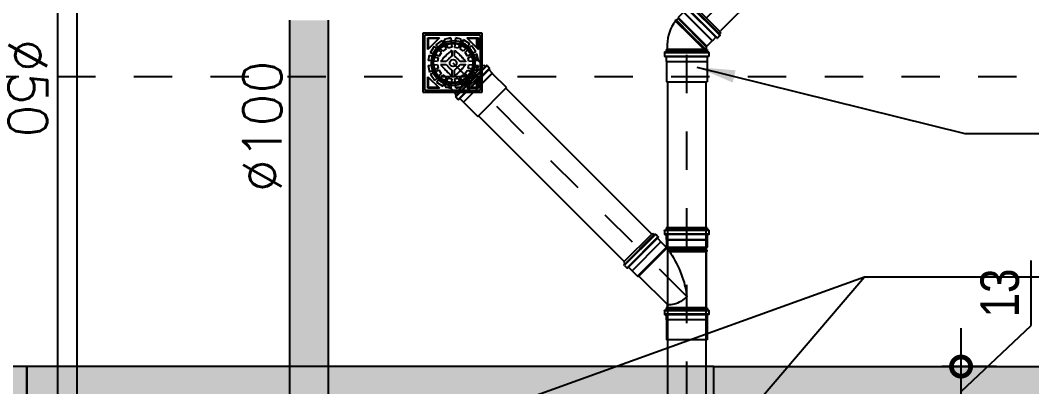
# Model space of a CAD drawing. Header units: metres. Extents: x -23 to 570, y -25 to 184.
# Drawn here: x 95.383 to 98.018, y 2.397 to 3.353 of the extents above; entities that cross this region are included whole.
import ezdxf

# ---------------------------------------------------------------- set-up
doc = ezdxf.new("R2010")
doc.units = ezdxf.units.M
doc.header["$LTSCALE"] = 0.1
for name, pattern in [('DUPLEX SUPERIOR$0$11-DUO-ATC TORRE A$0$DASHDOT', [1, 0.5, -0.25, 0, -0.25]), ('DUPLEX SUPERIOR$0$DASHEDX2', [1.5, 1, -0.5]), ('DUPLEX SUPERIOR$0$ESTILO_TQS_0004', [1.12, 0.5, -0.2, 0.01, -0.2, 0.01, -0.2])]:
    doc.linetypes.add(name, pattern=pattern)
for name, color, linetype in [('ARQ-DIM', 2, 'Continuous'), ('DUPLEX SUPERIOR$0$1', 232, 'DUPLEX SUPERIOR$0$DASHEDX2'), ('DUPLEX SUPERIOR$0$11-DUO-ATC TORRE A$0$10_GGP274BSSAAPTELHT2$0$GG-SA0001', 1, 'Continuous'), ('DUPLEX SUPERIOR$0$11-DUO-ATC TORRE A$0$GG-EX0210', 10, 'DUPLEX SUPERIOR$0$11-DUO-ATC TORRE A$0$DASHDOT'), ('DUPLEX SUPERIOR$0$11-DUO-ATC TORRE A$0$GG-SA0002', 2, 'Continuous'), ('DUPLEX SUPERIOR$0$11-DUO-ATC TORRE A$0$GG-SA0T02', 2, 'Continuous'), ('DUPLEX SUPERIOR$0$11-DUO-ATC TORRE A$0$GG-SAH253', 253, 'Continuous'), ('DUPLEX SUPERIOR$0$205', 7, 'DUPLEX SUPERIOR$0$ESTILO_TQS_0004'), ('DUPLEX SUPERIOR$0$3', 2, 'Continuous'), ('DUPLEX SUPERIOR$0$4', 2, 'Continuous'), ('DUPLEX SUPERIOR$0$5', 232, 'Continuous'), ('DUPLEX SUPERIOR$0$ARQ-MOB', 7, 'Continuous')]:
    doc.layers.add(name, color=color, linetype=linetype)
doc.styles.add('Adesa', font='ARIALN.TTF')
doc.styles.add('DUPLEX SUPERIOR$0$11-DUO-ATC TORRE A$0$09_GGP274BSSAAPTELHT1$0$GG-STYLE', font='romans.shx')
doc.styles.add('DUPLEX SUPERIOR$0$11-DUO-ATC TORRE A$0$10_GGP274BSSAAPTELHT2$0$gg-style-romans', font='romans.shx')
doc.dimstyles.new('ADESA 1-0050', dxfattribs={"dimtxt": 0.1, "dimasz": 0.1, "dimexe": 0.05, "dimexo": 0.05, "dimgap": 0.03, "dimtad": 1, "dimdec": 1, "dimlfac": 100, "dimzin": 12, "dimtxsty": 'Adesa', "dimblk": 'DOTSMALL', "dimcen": 1, "dimdle": 0.05, "dimclrd": 1, "dimclre": 1, "dimclrt": 256, "dimazin": 3, "dimtm": 1e-09, "dimtfac": 1, "dimtdec": 1, "dimtmove": 1, "dimatfit": 0, "dimldrblk": 'DOTSMALL', "dimfxl": 0.8, "dimtvp": 2, "dimtolj": 1, "dimtzin": 0, "dimarcsym": 0})
doc.dimstyles.new('DUPLEX SUPERIOR$0$11-DUO-ATC TORRE A$0$10_GGP274BSSAAPTELHT2$0$gg-dim-50', dxfattribs={"dimtxt": 0.1, "dimasz": 0.1, "dimexe": 0.1, "dimexo": 0.02, "dimgap": 0.02, "dimtad": 1, "dimdec": 0, "dimlfac": 100, "dimzin": 0, "dimdsep": 46, "dimtxsty": 'DUPLEX SUPERIOR$0$11-DUO-ATC TORRE A$0$10_GGP274BSSAAPTELHT2$0$gg-style-romans', "dimblk": 'DUPLEX SUPERIOR$0$11-DUO-ATC TORRE A$0$_Oblique', "dimcen": 0.02, "dimdle": 0.1, "dimclrd": 1, "dimclre": 1, "dimclrt": 1, "dimadec": 0, "dimazin": 0, "dimtfac": 1, "dimtdec": 0, "dimtofl": 0, "dimtmove": 0, "dimatfit": 3, "dimfxl": 1, "dimtolj": 1, "dimtzin": 0, "dimarcsym": 0})

# ---------------------------------------------------------------- blocks, each defined once
blk = doc.blocks.new('DUPLEX SUPERIOR$0$MOB_Jacuzzi-SPA J180 Quality')
h = blk.add_hatch()
h.set_pattern_fill('DOTS', color=251, scale=30, style=0)
h.set_pattern_definition([(4e-14, (-2e-12, 0), (0.9375, 1.875), [0, -1.875])])
h.paths.add_polyline_path([(333.01, -53.49), (278.51, -53.49), (278.51, -107.99, 0.414214)])
h.paths.add_polyline_path([(278.51, -53.49), (242.69, -53.49, -0.018763), (241.84, -80.26, 0.306451), (254.78, -102.55, 0.113107), (278.51, -107.99)])
h.paths.add_polyline_path([(333.01, -53.49, 0.414214), (278.51, 1.01), (278.51, -53.49)])
h.paths.add_polyline_path([(278.51, 1.01, 0.153802), (247.27, -8.83, 0.542604), (247.49, -15.54, -0.759815), (244.51, -26.28), (244.19, -26.28, 0.435355), (241.7, -28.96, -0.017198), (242.69, -53.49), (278.51, -53.49)])
h.paths.add_polyline_path([(766.01, -48.3), (1414.82, -48.3), (1414.82, 326.7), (766.01, 326.7)], flags=9)
blk = doc.blocks.new('DUPLEX SUPERIOR$0$layout dup sup tipo 2')
at = {"layer": 'DUPLEX SUPERIOR$0$ARQ-MOB', "color": 251, "xscale": -0.01, "yscale": 0.01, "zscale": 0.01}
blk.add_blockref('DUPLEX SUPERIOR$0$MOB_Jacuzzi-SPA J180 Quality', (-13.6624, -4.7265), dxfattribs=at)
blk = doc.blocks.new('DUPLEX SUPERIOR$0$EST-LO-012-BAR-R00')
at = {"layer": 'DUPLEX SUPERIOR$0$3'}
h = blk.add_hatch(color=8, dxfattribs=at)
h.dxf.hatch_style = 1
h.paths.add_polyline_path([(12.990166, -733.007865), (-0.004452, -733.007865), (-0.004452, -859.007865), (12.990166, -859.007865)], flags=16)
h.paths.add_polyline_path([(12.990166, -474.009684), (-0.004452, -474.009684), (-0.004452, -600.009684), (12.990166, -600.009684)], flags=16)
h.paths.add_polyline_path([(12.990166, -41.006716), (0, -41.006716), (0, -167.006716), (12.990166, -167.006716)], flags=16)
h.paths.add_polyline_path([(-77.500305, 296.001179), (-239.500305, 296.001179), (-239.500305, 282.997389), (-77.500305, 282.997389)], flags=16)
h.paths.add_polyline_path([(1027.995156, -74.001904), (1014.985014, -74.001904), (1014.985014, -183.00198), (1012.995156, -183.00198), (1012.995156, -196.001904), (1027.995156, -196.001904)], flags=17)
h.paths.add_polyline_path([(-1534.999687, -396.002061), (-1547.999687, -396.002061), (-1547.999687, -566.99002), (-1534.999687, -566.99002), (-1534.999687, -458.002855), (-1532.999904, -458.002855), (-1532.999904, -445.003037), (-1534.999687, -445.003037)], flags=17)
h.paths.add_polyline_path([(-1547.999687, -245.000884), (-1547.999687, -74.000884), (-1534.999687, -74.000884), (-1534.999687, -183.000531), (-1532.999687, -183.000531), (-1532.999687, -196.000349), (-1534.999687, -196.000349), (-1534.999687, -245.000884)])
h.paths.add_polyline_path([(1027.995404, -566.99002), (1014.995404, -566.99002), (1014.995404, -458.001482), (1012.995404, -458.001482), (1012.995404, -444.99002), (1027.995404, -444.99002)])
h.paths.add_polyline_path([(-251.979379, -937.001358), (-251.979379, -924.001358), (-232.004486, -924.000659), (-232.004486, -855.000659), (-213.004486, -855.000659), (-213.004486, -924.000659), (-0.004452, -924.001358), (-0.004452, -415.003177), (-213.011238, -415.003177), (-213.011238, -482.000175), (-232.011238, -482.000175), (-232.011238, -396.003177), (280.995777, -396.003177), (280.995777, -409.003386), (12.995548, -409.003386), (12.995548, -937.001358)])
h.paths.add_polyline_path([(-517.003335, -245.000006), (-517.003335, 296.001179), (12.994618, 296.001179), (12.994618, -232.000209), (280.995777, -232.000209), (280.995777, -245), (0, -245), (0, 0), (-249.000312, 0), (-249.000312, 12.998784), (-0.000305, 12.998784), (-0.000305, 282.997389), (-504.003335, 282.997389), (-504.003335, -245.000006)])
h.paths.add_polyline_path([(-801.000061, -408.999165), (-520.003335, -408.999165), (-520.003335, -395.999165), (-801.000061, -395.999165)], flags=17)
h.paths.add_polyline_path([(719.496112, -409.003033), (719.496112, -396.003386), (459.996043, -396.003386), (459.996043, -541.004109), (472.996043, -541.004109), (472.996043, -409.003033)], flags=17)
h.paths.add_polyline_path([(719.496112, -232.000353), (472.996043, -232.000353), (472.996043, -99.999277), (459.996043, -99.999277), (459.996043, -245), (719.496112, -245)], flags=17)
h.paths.add_polyline_path([(-993.00031, -541.004109), (-980.00031, -541.004109), (-980.00031, -396.003386), (-1239.500379, -396.003386), (-1239.500379, -409.003386), (-993.00031, -409.003386)], flags=17)
h.paths.add_polyline_path([(-993.00031, -99.999277), (-993.00031, -232), (-1239.500379, -232), (-1239.500379, -245), (-980.00031, -245), (-980.00031, -99.999277)], flags=17)
h.paths.add_polyline_path([(-801.000061, -245), (-520.003335, -245), (-520.003335, -232), (-801.000061, -232)], flags=17)
h.paths.add_polyline_path([(-517.003335, -937.002217), (-352.982201, -937.002217), (-352.982201, -924.002217), (-504.003335, -924.002217), (-504.003335, -395.999165), (-517.003335, -395.999165)])
h.paths.add_polyline_path([(574.479516, -14.002855), (593.479516, -14.002855), (593.479516, 35.997145), (574.479516, 35.997145)])
h.paths.add_polyline_path([(574.479516, -677.000531), (593.479516, -677.000531), (593.479516, -627.000531), (574.479516, -627.000531)])
h.paths.add_polyline_path([(-1113.500883, -677.000531), (-1094.500883, -677.000531), (-1094.500883, -627.000531), (-1113.500883, -627.000531)])
h.paths.add_polyline_path([(-1113.500883, -14.002855), (-1094.500883, -14.002855), (-1094.500883, 35.997145), (-1113.500883, 35.997145)])
h.paths.add_polyline_path([(265.995777, -677.000531), (284.995777, -677.000531), (284.995777, -627.000531), (265.995777, -627.000531)])
h.paths.add_polyline_path([(265.995777, -14.002855), (284.995777, -14.002855), (284.995777, 35.997145), (265.995777, 35.997145)])
h.paths.add_polyline_path([(-805.000061, -677.000531), (-786.000061, -677.000531), (-786.000061, -627.000531), (-805.000061, -627.000531)])
h.paths.add_polyline_path([(-805.000061, -14.002855), (-786.000061, -14.002855), (-786.000061, 35.997145), (-805.000061, 35.997145)])
edge = h.paths.add_edge_path()
edge.add_line((-1547.999687, -566.99002), (-1547.999687, -396.002061))
edge.add_line((-1547.999687, -396.002061), (-1534.999687, -396.002061))
edge.add_line((-1534.999687, -396.002061), (-1534.999687, -445.003037))
edge.add_line((-1534.999687, -445.003037), (-1532.999904, -445.003037))
edge.add_line((-1532.999904, -445.003037), (-1532.999904, -458.002855))
edge.add_line((-1532.999904, -458.002855), (-1534.999687, -458.002855))
edge.add_line((-1534.999687, -458.002855), (-1534.999687, -566.99002))
edge.add_line((-1534.999687, -566.99002), (-1547.999904, -566.99002))
edge.add_line((1027.989198, -196.001904), (1012.995156, -196.001904))
edge.add_line((1012.995156, -196.001904), (1012.995156, -183.00198))
edge.add_line((1012.995156, -183.00198), (1014.985014, -183.00198))
edge.add_line((1014.985014, -183.00198), (1014.985014, -74.001904))
edge.add_line((1014.985014, -74.001904), (1027.995156, -74.001904))
edge.add_line((1027.995156, -74.001904), (1027.995156, -196.001904))
h.paths.add_polyline_path([(-1.560017, -178.478832), (-1.560017, -104.425285), (-24.535801, -104.425285), (-24.535801, -178.478832)], flags=25)
at = {"layer": 'DUPLEX SUPERIOR$0$4'}
h = blk.add_hatch(color=8, dxfattribs=at)
h.dxf.hatch_style = 1
h.paths.add_polyline_path([(-1094.500883, 35.997145), (-1113.500883, 35.997145), (-1113.500883, -14.002855), (-1094.500883, -14.002855)])
h.paths.add_polyline_path([(-786.000061, 35.997145), (-805.000061, 35.997145), (-805.000061, -14.002855), (-786.000061, -14.002855)])
h.paths.add_polyline_path([(-980.00031, -99.999277), (-993.00031, -99.999277), (-993.00031, -232), (-1239.500379, -232), (-1239.500379, -245), (-980.00031, -245)])
h.paths.add_polyline_path([(-980.00031, -396.003386), (-1239.500379, -396.003386), (-1239.500379, -409.003386), (-993.00031, -409.003386), (-993.00031, -541.004109), (-980.00031, -541.004109)])
h.paths.add_polyline_path([(-1534.999687, -396.002061), (-1547.999687, -396.002061), (-1547.999687, -566.99002), (-1534.999687, -566.99002), (-1534.999687, -458.002855), (-1532.999904, -458.002855), (-1532.999904, -445.003037), (-1534.999687, -445.003037)])
h.paths.add_polyline_path([(-2548.999343, 77.001566), (-2561.999343, 77.001566), (-2561.999343, -195.998214), (-2399.510997, -195.998214), (-2399.510997, -182.998214), (-2548.999343, -182.998214)], flags=17)
h.paths.add_polyline_path([(-2548.999822, -458.004942), (-2399.510997, -458.004942), (-2399.510997, -445.004942), (-2561.999822, -445.004942), (-2561.999822, -718.004952), (-2548.999822, -718.004952)], flags=17)
h.paths.add_polyline_path([(280.995777, -409.003386), (459.996043, -409.003386), (459.996043, -396.003386), (280.995777, -396.003386)])
h.paths.add_polyline_path([(1014.995404, -718.004952), (1027.995404, -718.004952), (1027.995404, -566.99002), (1014.995404, -566.99002)])
h.paths.add_polyline_path([(865.506331, -458.001482), (1012.995404, -458.001482), (1012.995404, -444.99002), (865.506331, -444.99002)])
h.paths.add_polyline_path([(865.506331, -196.001904), (1012.995156, -196.001904), (1012.995156, -183.00198), (865.506331, -183.00198)])
h.paths.add_polyline_path([(1014.995156, -74.001904), (1027.995156, -74.001904), (1027.995156, 77.000887), (1014.995156, 77.000887)])
h.paths.add_polyline_path([(280.995777, -245), (459.996043, -245), (459.996043, -232.000209), (280.995777, -232.000209)])
h.paths.add_polyline_path([(-57.501936, -245), (0, -245), (0, -225.996934), (-57.501936, -225.996934)])
h.paths.add_polyline_path([(-980.00031, -245), (-801.000061, -245), (-801.000061, -232), (-980.00031, -232)])
h.paths.add_polyline_path([(-980.00031, -409.003177), (-801.000061, -409.003177), (-801.000061, -395.999165), (-980.00031, -395.999165)])
h.paths.add_polyline_path([(-1547.999687, -74.000884), (-1534.999687, -74.000884), (-1534.999687, 77.000932), (-1547.999687, 77.000932)])
h.paths.add_polyline_path([(-1532.999687, -196.000349), (-1385.510847, -196.000349), (-1385.510847, -183.000531), (-1532.999687, -183.000531)])
h.paths.add_polyline_path([(-1547.999904, -718.004976), (-1534.999687, -718.004976), (-1534.999687, -566.99002), (-1547.999904, -566.99002)])
h.paths.add_polyline_path([(-1532.999904, -458.002855), (-1385.510832, -458.002855), (-1385.510832, -445.003037), (-1532.999904, -445.003037)])
h.paths.add_polyline_path([(-1548.000663, -396.002061), (-2253.500545, -396.002061), (-2253.500545, -409.001685), (-2008.001965, -409.001685), (-2008.001965, -540.996579), (-1995.001777, -540.996579), (-1995.001777, -409.00183), (-1548.000663, -409.00183)])
h.paths.add_polyline_path([(1245.999783, -327.001694), (1689.007686, -327.001694), (1689.007686, -314.001694), (1245.999783, -314.001694)])
h.paths.add_polyline_path([(-249.004459, -245.001553), (-236.004459, -245.001553), (-236.004459, -0.001553), (-249.004459, -0.001553)])
h.paths.add_polyline_path([(-1548.000446, -245.001325), (-1548.000446, -232.001024), (-1995.001965, -232.001024), (-1995.001965, -100.000624), (-2008.001965, -100.000624), (-2008.001965, -232.001325), (-2253.500545, -232.001325), (-2253.500545, -245.001325)])
h.paths.add_polyline_path([(-3223.007243, -327.001694), (-2779.99934, -327.001694), (-2779.99934, -314.001694), (-3223.007243, -314.001694)])
h.paths.add_polyline_path([(1015.01125, -327.001694), (1155.51125, -327.001694), (1155.51125, -314.001694), (1015.01125, -314.001694)])
h.paths.add_polyline_path([(-2689.510807, -327.001694), (-2549.010807, -327.001694), (-2549.010807, -314.001694), (-2689.510807, -314.001694)])
h.paths.add_polyline_path([(-3223.007243, -72.001699), (-3208.007243, -72.001699), (-3208.007243, -42.001699), (-3223.007243, -42.001699)])
h.paths.add_polyline_path([(-2962.007243, -72.001699), (-2947.007243, -72.001699), (-2947.007243, -42.001699), (-2962.007243, -42.001699)])
h.paths.add_polyline_path([(1413.007686, -72.001699), (1428.007686, -72.001699), (1428.007686, -42.001699), (1413.007686, -42.001699)])
h.paths.add_polyline_path([(1674.007686, -72.001699), (1689.007686, -72.001699), (1689.007686, -42.001699), (1674.007686, -42.001699)])
h.paths.add_polyline_path([(-3223.007243, -599.001687), (-3208.007243, -599.001687), (-3208.007243, -569.001687), (-3223.007243, -569.001687)])
h.paths.add_polyline_path([(-2962.007243, -599.001687), (-2947.007243, -599.001687), (-2947.007243, -569.001687), (-2962.007243, -569.001687)])
h.paths.add_polyline_path([(1413.007686, -599.001687), (1428.007686, -599.001687), (1428.007686, -569.001687), (1413.007686, -569.001687)])
h.paths.add_polyline_path([(1674.007686, -599.001687), (1689.007686, -599.001687), (1689.007686, -569.001687), (1674.007686, -569.001687)])
edge = h.paths.add_edge_path()
edge.add_line((-2399.510997, -445.004942), (-2561.999822, -445.004942))
edge.add_line((-2561.999822, -445.004942), (-2561.999822, -718.004952))
edge.add_line((-2561.999822, -718.004952), (-2548.999822, -718.004952))
edge.add_line((-2548.999822, -718.004952), (-2548.999822, -458.004942))
edge.add_line((-2548.999822, -458.004942), (-2399.510997, -458.004942))
edge.add_line((-2399.510997, -458.004942), (-2399.510997, -445.005172))
edge.add_line((-2561.999343, 77.001566), (-2561.999343, -195.998214))
edge.add_line((-2561.999343, -195.998214), (-2399.510997, -195.998214))
edge.add_line((-2399.510997, -195.998214), (-2399.510997, -182.998214))
edge.add_line((-2399.510997, -182.998214), (-2548.999343, -182.998214))
edge.add_line((-2548.999343, -182.998214), (-2548.999343, 77.001566))
edge.add_line((-2548.999343, 77.001566), (-2561.999822, 77.001566))
h.paths.add_polyline_path([(-1109.165788, -62.830897), (-1109.165788, -3.910365), (-1132.141572, -3.910365), (-1132.141572, -62.830897)], flags=9)
at = {"layer": 'DUPLEX SUPERIOR$0$205'}
blk.add_line((-3517.85276, -320.501693), (1995.986055, -320.501693), dxfattribs=at)
at = {"layer": 'DUPLEX SUPERIOR$0$3'}
blk.add_lwpolyline([(-517.003335, -245.000006), (-517.003335, 296.001179), (12.994618, 296.001179), (12.994618, -232.000209), (280.995777, -232.000209), (280.995777, -245), (0, -245), (0, 0), (-249.000312, 0), (-249.000312, 12.998784), (-0.000305, 12.998784), (-0.000305, 282.997389), (-504.003335, 282.997389), (-504.003335, -245.000006), (-517.003335, -245.000006)], dxfattribs=at)
at = {"layer": 'DUPLEX SUPERIOR$0$3', "linetype": 'Continuous'}
blk.add_lwpolyline([(719.496112, -232.000353), (472.996043, -232.000353), (472.996043, -99.999277), (459.996043, -99.999277), (459.996043, -245), (719.496112, -245), (719.496112, -232.000353)], dxfattribs=at)
at = {"layer": 'DUPLEX SUPERIOR$0$4'}
blk.add_lwpolyline([(280.995777, -245), (459.996043, -245), (459.996043, -232.000209), (280.995777, -232.000209), (280.995777, -245)], dxfattribs=at)
at = {"layer": 'DUPLEX SUPERIOR$0$5'}
blk.add_lwpolyline([(280.995777, -245), (459.996043, -245), (459.996043, -232.000209), (280.995777, -232.000209), (280.995777, -245)], dxfattribs=at)
blk = doc.blocks.new('DUPLEX SUPERIOR$0$11-DUO-ATC TORRE A$0$_Oblique')
at = {"color": 0, "linetype": 'ByBlock', "lineweight": -2}
blk.add_line((-0.5, -0.5), (0.5, 0.5), dxfattribs=at)
blk = doc.blocks.new('DUPLEX SUPERIOR$0$11-DUO-ATC TORRE A$0$J45100LU')
for p, q in [((0.0214, 0.053), (0.0192, 0.0508)), ((0.0411, 0.053), (0.0214, 0.053)), ((0.0214, 0.053), (0.0214, -0.053)), ((0.0414, 0.0533), (0.0411, 0.053)), ((0.0411, 0.053), (0.0411, -0.053)), ((0.0535, 0.0533), (0.0414, 0.0533)), ((0.0414, 0.0533), (0.0414, -0.0532)), ((0.0544, 0.0533), (0.0544, -0.0532)), ((0.0547, 0.0567), (0.0545, 0.0542)), ((0.0651, 0.0577), (0.0557, 0.0577)), ((0.0557, 0.0567), (0.0557, -0.0566)), ((0.0651, 0.0567), (0.0651, -0.0566)), ((0.0661, 0.0569), (0.0669, 0.054)), ((0.0671, 0.0533), (0.0671, -0.0532)), ((0.0723, 0.0533), (0.0679, 0.0533)), ((0.0723, 0.0533), (0.0723, -0.0532)), ((0.0098, 0.0508), (0.0099, 0.0523)), ((0.0098, 0.0508), (0.0098, 0)), ((0.0129, 0.0523), (0.0099, 0.0523)), ((0.0099, 0.0523), (0.0099, 0)), ((0.013, 0.0508), (0.0129, 0.0523)), ((0.0129, 0.0523), (0.0129, 0)), ((0.0192, 0.0508), (0.013, 0.0508)), ((0.013, 0.0508), (0.013, 0)), ((0.0192, 0.0508), (0.0192, -0.0527)), ((-0.0732, 0.0021), (-0.0817, -0.0064)), ((-0.0748, 0.0055), (-0.0731, 0.0035)), ((-0.068, 0.0135), (-0.0747, 0.0068)), ((-0.074, 0.0061), (0.0061, -0.074)), ((-0.0725, 0.0028), (0.0028, -0.0725)), ((-0.0673, 0.0128), (0.0128, -0.0673)), ((-0.0668, 0.0137), (-0.0642, 0.0121)), ((-0.0635, 0.0118), (0.0118, -0.0635)), ((-0.0599, 0.0155), (-0.063, 0.0123)), ((-0.0599, 0.0155), (0.0155, -0.0599)), ((-0.0488, 0.0231), (-0.0581, 0.0137)), ((0.0137, -0.0581), (-0.0581, 0.0137)), ((0.0098, -0.0542), (0.0098, 0)), ((0.0099, -0.0543), (0.0099, 0)), ((0.0129, -0.0533), (0.0129, 0)), ((0.013, -0.056), (0.013, 0)), ((-0.0817, -0.0068), (-0.1187, -0.0438)), ((-0.0817, -0.0064), (-0.0064, -0.0817)), ((-0.0817, -0.0064), (-0.0817, -0.0068)), ((-0.0817, -0.0068), (-0.0068, -0.0817)), ((-0.1187, -0.0438), (-0.0438, -0.1187)), ((0.0021, -0.0732), (-0.0064, -0.0817)), ((0.0055, -0.0748), (0.0035, -0.0731)), ((0.0135, -0.068), (0.0068, -0.0747)), ((0.0137, -0.0668), (0.0121, -0.0642)), ((0.0155, -0.0599), (0.0123, -0.063)), ((0.0191, -0.0528), (0.0137, -0.0581)), ((0.0214, -0.053), (0.0212, -0.0528)), ((0.0411, -0.053), (0.0214, -0.053)), ((0.0414, -0.0532), (0.0411, -0.053)), ((0.0535, -0.0532), (0.0414, -0.0532)), ((0.0547, -0.0567), (0.0545, -0.0542)), ((0.0651, -0.0576), (0.0557, -0.0576)), ((0.0661, -0.0569), (0.0669, -0.054)), ((0.0723, -0.0532), (0.0679, -0.0532)), ((-0.0068, -0.0817), (-0.0438, -0.1187)), ((-0.0064, -0.0817), (-0.0068, -0.0817))]:
    blk.add_line(p, q)
for centre, radius, start, end in [((0.0535, 0.0543), 0.001, 270, 355), ((0.0557, 0.0567), 0.001, 90, 175), ((0.0651, 0.0567), 0.001, 15, 90), ((0.0679, 0.0543), 0.001, 195, 270), ((0.0201, -0.0458), 0.0972, 96.0987, 135), ((-0.074, 0.0061), 0.001, 135, 220), ((-0.0739, 0.0028), 0.001, 315, 40), ((-0.0673, 0.0128), 0.001, 60, 135), ((-0.0637, 0.013), 0.001, 240, 315), ((0.0201, -0.0538), 0.0015, 45, 135), ((0.0028, -0.0739), 0.001, 50, 135), ((0.0061, -0.074), 0.001, 230, 315), ((0.013, -0.0637), 0.001, 135, 210), ((0.0128, -0.0673), 0.001, 315, 30), ((0.0535, -0.0542), 0.001, 5, 90), ((0.0557, -0.0566), 0.001, 185, 270), ((0.0651, -0.0566), 0.001, 270, 345), ((0.0679, -0.0542), 0.001, 90, 165)]:
    blk.add_arc(centre, radius, start, end)
blk = doc.blocks.new('DUPLEX SUPERIOR$0$11-DUO-ATC TORRE A$0$RALO')
at = {"layer": 'DUPLEX SUPERIOR$0$11-DUO-ATC TORRE A$0$GG-SA0002'}
for p, q in [((0.0508, 0.0501), (-0.0519, 0.0501)), ((-0.0519, 0.0501), (-0.0519, -0.0526)), ((0.0508, -0.0526), (0.0508, 0.0501)), ((-0.0519, -0.0526), (0.0508, -0.0526))]:
    blk.add_line(p, q, dxfattribs=at)
at = {"layer": 'DUPLEX SUPERIOR$0$11-DUO-ATC TORRE A$0$GG-SAH253'}
for p, q in [((-0.0488, 0.047), (0.0477, 0.047)), ((-0.0488, -0.0495), (-0.0488, 0.047)), ((-0.0439, 0.0238), (-0.0238, 0.0439)), ((-0.0439, 0.0238), (-0.0439, 0.0439)), ((-0.0439, 0.0439), (-0.0238, 0.0439)), ((-0.0269, 0.041), (-0.0427, 0.041)), ((-0.0427, 0.041), (-0.0427, 0.025)), ((-0.0196, 0.0393), (-0.0303, 0.0318)), ((-0.0196, 0.0393), (-0.012, 0.0247)), ((-0.0047, 0.0437), (-0.0158, 0.041)), ((-0.0044, 0.041), (-0.0158, 0.041)), ((-0.0088, 0.026), (-0.0158, 0.041)), ((-0.0047, 0.0437), (-0.0029, 0.0273)), ((0.0025, 0.0274), (0.004, 0.0437)), ((0.0137, 0.041), (0.0037, 0.041)), ((0.0139, 0.0416), (0.004, 0.0437)), ((0.0139, 0.0416), (0.009, 0.026)), ((0.0122, 0.0246), (0.0178, 0.0401)), ((0.0288, 0.0331), (0.0178, 0.0401)), ((0.0238, 0.0439), (0.0439, 0.0238)), ((0.0238, 0.0439), (0.0439, 0.0439)), ((0.0417, 0.041), (0.0269, 0.041)), ((0.0417, 0.0261), (0.0417, 0.041)), ((0.0439, 0.0439), (0.0439, 0.0238)), ((0.0477, 0.047), (0.0477, -0.0495)), ((-0.0331, 0.0288), (-0.0401, 0.0178)), ((-0.0246, 0.0122), (-0.0401, 0.0178)), ((-0.0331, 0.0288), (-0.0205, 0.0182)), ((-0.0181, 0.0207), (-0.0303, 0.0318)), ((-0.0205, 0.0182), (-0.0246, 0.0122)), ((-0.012, 0.0247), (-0.0181, 0.0207)), ((-0.0029, 0.0273), (-0.0088, 0.026)), ((-0.0088, 0.0166), (-0.0076, 0.0178)), ((-0.0076, 0.0178), (-0.0072, 0.0181)), ((-0.0072, 0.0181), (-0.0059, 0.0192)), ((-0.0059, 0.0192), (-0.0051, 0.0199)), ((-0.0051, 0.0199), (-0.0038, 0.021)), ((-0.0038, 0.021), (-0.0034, 0.0214)), ((-0.0034, 0.0214), (-0.003, 0.0217)), ((-0.003, 0.0217), (-0.0025, 0.022)), ((-0.0025, 0.022), (-0.0025, 0.0121)), ((0.009, 0.026), (0.0025, 0.0274)), ((0.003, 0.0217), (0.0025, 0.022)), ((0.0025, 0.0121), (0.0025, 0.022)), ((0.0034, 0.0214), (0.003, 0.0217)), ((0.0038, 0.021), (0.0034, 0.0214)), ((0.0051, 0.0199), (0.0038, 0.021)), ((0.0059, 0.0192), (0.0051, 0.0199)), ((0.0072, 0.0181), (0.0059, 0.0192)), ((0.0076, 0.0178), (0.0072, 0.0181)), ((0.0088, 0.0166), (0.0076, 0.0178)), ((0.0182, 0.0205), (0.0122, 0.0246)), ((0.0288, 0.0331), (0.0182, 0.0205)), ((0.0207, 0.0181), (0.0318, 0.0303)), ((0.0247, 0.012), (0.0207, 0.0181)), ((0.0393, 0.0196), (0.0247, 0.012)), ((0.0393, 0.0196), (0.0318, 0.0303)), ((-0.0416, 0.0139), (-0.0437, 0.0047)), ((-0.0273, 0.0029), (-0.0437, 0.0047)), ((-0.0427, 0.0088), (-0.0427, 0.0046)), ((-0.0416, 0.0139), (-0.026, 0.009)), ((-0.026, 0.009), (-0.0273, 0.0029)), ((-0.022, 0.0025), (-0.021, 0.0038)), ((-0.0121, 0.0025), (-0.022, 0.0025)), ((-0.021, 0.0038), (-0.0203, 0.0047)), ((-0.0203, 0.0047), (-0.0196, 0.0055)), ((-0.0196, 0.0055), (-0.0185, 0.0068)), ((-0.0185, 0.0068), (-0.0174, 0.008)), ((-0.0174, 0.008), (-0.0159, 0.0096)), ((-0.0159, 0.0096), (-0.0147, 0.0108)), ((-0.0147, 0.0108), (-0.0132, 0.0124)), ((-0.0132, 0.0124), (-0.0112, 0.0144)), ((-0.0121, 0.0025), (-0.0116, 0.0031)), ((-0.0116, 0.0031), (-0.0107, 0.0042)), ((-0.0112, 0.0144), (-0.0096, 0.0159)), ((-0.0107, 0.0042), (-0.0101, 0.0048)), ((-0.0101, 0.0048), (-0.0096, 0.0054)), ((-0.0096, 0.0159), (-0.0088, 0.0166)), ((-0.0096, 0.0054), (-0.009, 0.0059)), ((-0.009, 0.0059), (-0.0085, 0.0065)), ((-0.0085, 0.0065), (-0.0079, 0.0071)), ((-0.0079, 0.0071), (-0.0071, 0.0079)), ((-0.0071, 0.0079), (-0.0067, 0.0083)), ((-0.0067, 0.0083), (-0.0061, 0.0088)), ((-0.0061, 0.0088), (-0.0056, 0.0094)), ((-0.0056, 0.0094), (-0.005, 0.0099)), ((-0.005, 0.0099), (-0.0042, 0.0107)), ((-0.0042, 0.0107), (-0.0037, 0.011)), ((-0.0037, 0.011), (-0.0033, 0.0114)), ((-0.0033, 0.0114), (-0.0031, 0.0116)), ((-0.0031, 0.0116), (-0.0025, 0.0121)), ((0.0031, 0.0116), (0.0025, 0.0121)), ((0.0033, 0.0114), (0.0031, 0.0116)), ((0.0037, 0.011), (0.0033, 0.0114)), ((0.0042, 0.0107), (0.0037, 0.011)), ((0.005, 0.0099), (0.0042, 0.0107)), ((0.0056, 0.0094), (0.005, 0.0099)), ((0.0061, 0.0088), (0.0056, 0.0094)), ((0.0067, 0.0083), (0.0061, 0.0088)), ((0.0071, 0.0079), (0.0067, 0.0083)), ((0.0079, 0.0071), (0.0071, 0.0079)), ((0.0085, 0.0065), (0.0079, 0.0071)), ((0.009, 0.0059), (0.0085, 0.0065)), ((0.0096, 0.0159), (0.0088, 0.0166)), ((0.0096, 0.0054), (0.009, 0.0059)), ((0.0112, 0.0144), (0.0096, 0.0159)), ((0.0101, 0.0048), (0.0096, 0.0054)), ((0.0107, 0.0042), (0.0101, 0.0048)), ((0.0116, 0.0031), (0.0107, 0.0042)), ((0.0132, 0.0124), (0.0112, 0.0144)), ((0.0121, 0.0025), (0.0116, 0.0031)), ((0.022, 0.0025), (0.0121, 0.0025)), ((0.0147, 0.0108), (0.0132, 0.0124)), ((0.0159, 0.0096), (0.0147, 0.0108)), ((0.0174, 0.008), (0.0159, 0.0096)), ((0.0185, 0.0068), (0.0174, 0.008)), ((0.0196, 0.0055), (0.0185, 0.0068)), ((0.0203, 0.0047), (0.0196, 0.0055)), ((0.021, 0.0038), (0.0203, 0.0047)), ((0.022, 0.0025), (0.021, 0.0038)), ((0.026, 0.0088), (0.041, 0.0158)), ((0.0273, 0.0029), (0.026, 0.0088)), ((0.0437, 0.0047), (0.0273, 0.0029)), ((0.0437, 0.0047), (0.041, 0.0158)), ((0.0417, 0.0045), (0.0417, 0.0128)), ((-0.0437, -0.004), (-0.0274, -0.0025)), ((-0.0437, -0.004), (-0.041, -0.0158)), ((-0.0427, -0.0039), (-0.0427, -0.0082)), ((-0.026, -0.0088), (-0.041, -0.0158)), ((-0.0393, -0.0196), (-0.0247, -0.012)), ((-0.0274, -0.0025), (-0.026, -0.0088)), ((-0.0247, -0.012), (-0.0207, -0.0181)), ((-0.022, -0.0025), (-0.021, -0.0038)), ((-0.022, -0.0025), (-0.0121, -0.0025)), ((-0.021, -0.0038), (-0.0203, -0.0047)), ((-0.0203, -0.0047), (-0.0196, -0.0055)), ((-0.0196, -0.0055), (-0.0185, -0.0068)), ((-0.0185, -0.0068), (-0.0174, -0.008)), ((-0.0174, -0.008), (-0.0159, -0.0096)), ((-0.0159, -0.0096), (-0.0147, -0.0108)), ((-0.0147, -0.0108), (-0.0132, -0.0124)), ((-0.0132, -0.0124), (-0.0112, -0.0144)), ((-0.0121, -0.0025), (-0.0116, -0.0031)), ((-0.0116, -0.0031), (-0.0107, -0.0042)), ((-0.0112, -0.0144), (-0.0096, -0.0159)), ((-0.0107, -0.0042), (-0.0101, -0.0048)), ((-0.0101, -0.0048), (-0.0096, -0.0054)), ((-0.0096, -0.0054), (-0.009, -0.0059)), ((-0.0096, -0.0159), (-0.0088, -0.0166)), ((-0.009, -0.0059), (-0.0085, -0.0065)), ((-0.0088, -0.0166), (-0.0076, -0.0178)), ((-0.0085, -0.0065), (-0.0079, -0.0071)), ((-0.0079, -0.0071), (-0.0071, -0.0079)), ((-0.0071, -0.0079), (-0.0067, -0.0083)), ((-0.0067, -0.0083), (-0.0061, -0.0088)), ((-0.0061, -0.0088), (-0.0056, -0.0094)), ((-0.0056, -0.0094), (-0.005, -0.0099)), ((-0.005, -0.0099), (-0.0042, -0.0107)), ((-0.0042, -0.0107), (-0.0037, -0.011)), ((-0.0037, -0.011), (-0.0033, -0.0114)), ((-0.0033, -0.0114), (-0.0031, -0.0116)), ((-0.0031, -0.0116), (-0.0025, -0.0121)), ((-0.0025, -0.0121), (-0.0025, -0.022)), ((0.0025, -0.0121), (0.0031, -0.0116)), ((0.0025, -0.022), (0.0025, -0.0121)), ((0.0031, -0.0116), (0.0042, -0.0107)), ((0.0042, -0.0107), (0.0048, -0.0101)), ((0.0048, -0.0101), (0.0054, -0.0096)), ((0.0054, -0.0096), (0.0059, -0.009)), ((0.0059, -0.009), (0.0065, -0.0085)), ((0.0065, -0.0085), (0.0071, -0.0079)), ((0.0068, -0.0185), (0.008, -0.0174)), ((0.0071, -0.0079), (0.0079, -0.0071)), ((0.0079, -0.0071), (0.0083, -0.0067)), ((0.008, -0.0174), (0.0096, -0.0159)), ((0.0083, -0.0067), (0.0088, -0.0061)), ((0.0088, -0.0061), (0.0094, -0.0056)), ((0.0094, -0.0056), (0.0099, -0.005)), ((0.0096, -0.0159), (0.0108, -0.0147)), ((0.0099, -0.005), (0.0107, -0.0042)), ((0.0107, -0.0042), (0.011, -0.0037)), ((0.0108, -0.0147), (0.0124, -0.0132)), ((0.011, -0.0037), (0.0114, -0.0033)), ((0.0114, -0.0033), (0.0116, -0.0031)), ((0.0116, -0.0031), (0.0121, -0.0025)), ((0.0121, -0.0025), (0.022, -0.0025)), ((0.0124, -0.0132), (0.0144, -0.0112)), ((0.0144, -0.0112), (0.0159, -0.0096)), ((0.0159, -0.0096), (0.0166, -0.0088)), ((0.0166, -0.0088), (0.0178, -0.0076)), ((0.0178, -0.0076), (0.0181, -0.0072)), ((0.0181, -0.0072), (0.0192, -0.0059)), ((0.0192, -0.0059), (0.0199, -0.0051)), ((0.0199, -0.0051), (0.021, -0.0038)), ((0.0205, -0.0182), (0.0246, -0.0122)), ((0.021, -0.0038), (0.0214, -0.0034)), ((0.0214, -0.0034), (0.0217, -0.003)), ((0.0217, -0.003), (0.022, -0.0025)), ((0.0246, -0.0122), (0.0401, -0.0178)), ((0.026, -0.009), (0.0274, -0.0025)), ((0.0416, -0.0139), (0.026, -0.009)), ((0.0274, -0.0025), (0.0437, -0.004)), ((0.0416, -0.0139), (0.0437, -0.004)), ((0.0417, -0.0136), (0.0417, -0.0038)), ((-0.0439, -0.0238), (-0.0238, -0.0439)), ((-0.0439, -0.0439), (-0.0439, -0.0238)), ((-0.0427, -0.025), (-0.0427, -0.0435)), ((-0.0393, -0.0196), (-0.0318, -0.0303)), ((-0.0207, -0.0181), (-0.0318, -0.0303)), ((-0.0288, -0.0331), (-0.0182, -0.0205)), ((-0.0288, -0.0331), (-0.0178, -0.0401)), ((-0.0122, -0.0246), (-0.0182, -0.0205)), ((-0.0122, -0.0246), (-0.0178, -0.0401)), ((-0.0139, -0.0416), (-0.009, -0.026)), ((-0.009, -0.026), (-0.0029, -0.0273)), ((-0.0076, -0.0178), (-0.0072, -0.0181)), ((-0.0072, -0.0181), (-0.0059, -0.0192)), ((-0.0059, -0.0192), (-0.0051, -0.0199)), ((-0.0051, -0.0199), (-0.0038, -0.021)), ((-0.0029, -0.0273), (-0.0047, -0.0437)), ((-0.0038, -0.021), (-0.0034, -0.0214)), ((-0.0034, -0.0214), (-0.003, -0.0217)), ((-0.003, -0.0217), (-0.0025, -0.022)), ((0.0025, -0.022), (0.0038, -0.021)), ((0.0025, -0.0274), (0.0088, -0.026)), ((0.004, -0.0437), (0.0025, -0.0274)), ((0.0038, -0.021), (0.0047, -0.0203)), ((0.0047, -0.0203), (0.0055, -0.0196)), ((0.0055, -0.0196), (0.0068, -0.0185)), ((0.0088, -0.026), (0.0158, -0.041)), ((0.012, -0.0247), (0.0181, -0.0207)), ((0.0196, -0.0393), (0.012, -0.0247)), ((0.0181, -0.0207), (0.0303, -0.0318)), ((0.0196, -0.0393), (0.0303, -0.0318)), ((0.0331, -0.0288), (0.0205, -0.0182)), ((0.0238, -0.0439), (0.0439, -0.0238)), ((0.0331, -0.0288), (0.0401, -0.0178)), ((0.0417, -0.0435), (0.0417, -0.0261)), ((0.0439, -0.0238), (0.0439, -0.0439)), ((0.0477, -0.0495), (-0.0488, -0.0495)), ((-0.0238, -0.0439), (-0.0439, -0.0439)), ((-0.0427, -0.0435), (-0.0243, -0.0435)), ((-0.0139, -0.0416), (-0.0047, -0.0437)), ((-0.0054, -0.0435), (-0.0046, -0.0435)), ((0.004, -0.0437), (0.0158, -0.041)), ((0.004, -0.0435), (0.005, -0.0435)), ((0.0439, -0.0439), (0.0238, -0.0439)), ((0.0243, -0.0435), (0.0417, -0.0435))]:
    blk.add_line(p, q, dxfattribs=at)
blk.add_circle((0, 0), 0.00606, dxfattribs=at)
blk = doc.blocks.new('DUPLEX SUPERIOR$0$11-DUO-ATC TORRE A$0$JU100LU')
for p, q in [((-0.0612, 0.053), (-0.1135, 0.053)), ((-0.1135, 0.053), (-0.1135, -0.053)), ((-0.0609, 0.0532), (-0.0612, 0.053)), ((-0.0612, 0.053), (-0.0612, -0.053)), ((-0.0609, 0.0532), (-0.0609, -0.0533)), ((-0.0488, 0.0532), (-0.0609, 0.0532)), ((-0.0479, 0.0532), (-0.0479, -0.0533)), ((-0.0476, 0.0567), (-0.0478, 0.0542)), ((-0.0372, 0.0576), (-0.0466, 0.0576)), ((-0.0466, 0.0566), (-0.0466, -0.0566)), ((-0.0372, 0.0566), (-0.0372, -0.0566)), ((-0.0362, 0.0569), (-0.0354, 0.054)), ((-0.0352, 0.0532), (-0.0352, -0.0533)), ((-0.03, 0.0532), (-0.0344, 0.0532)), ((-0.03, 0.0532), (-0.03, -0.0533)), ((0.1281, 0.053), (0.1259, 0.0508)), ((0.1281, -0.0519), (0.1281, 0.053)), ((0.1478, 0.053), (0.1281, 0.053)), ((0.1481, 0.0532), (0.1478, 0.053)), ((0.1478, -0.053), (0.1478, 0.053)), ((0.1481, -0.0533), (0.1481, 0.0532)), ((0.1602, 0.0532), (0.1481, 0.0532)), ((0.1611, 0.0532), (0.1611, -0.0533)), ((0.1614, 0.0567), (0.1612, 0.0542)), ((0.1718, 0.0576), (0.1624, 0.0576)), ((0.1624, 0.0566), (0.1624, -0.0566)), ((0.1718, 0.0566), (0.1718, -0.0566)), ((0.1728, 0.0569), (0.1736, 0.054)), ((0.1738, 0.0532), (0.1738, -0.0533)), ((0.179, 0.0532), (0.1746, 0.0532)), ((0.179, 0.0532), (0.179, -0.0533)), ((0.1174, 0.0508), (-0.03, 0.0508)), ((-0.03, -0.0508), (-0.03, 0.0508)), ((0.1174, 0.0508), (0.1175, 0.0523)), ((0.1174, -0.0446), (0.1174, 0.0508)), ((0.1175, -0.0447), (0.1175, 0.0523)), ((0.1205, 0.0523), (0.1175, 0.0523)), ((0.1205, -0.0466), (0.1205, 0.0523)), ((0.1206, 0.0508), (0.1205, 0.0523)), ((0.1206, -0.0467), (0.1206, 0.0508)), ((0.1259, 0.0508), (0.1206, 0.0508)), ((0.1259, -0.0503), (0.1259, 0.0508)), ((-0.0217, -0.0508), (-0.03, -0.0508)), ((0.0531, -0.1249), (-0.0206, -0.0512)), ((0.0531, -0.1249), (0.127, -0.0511)), ((0.0531, -0.128), (0.1288, -0.0524)), ((-0.0612, -0.053), (-0.1135, -0.053)), ((-0.0609, -0.0533), (-0.0612, -0.053)), ((-0.0488, -0.0533), (-0.0609, -0.0533)), ((-0.0476, -0.0567), (-0.0478, -0.0542)), ((-0.0372, -0.0576), (-0.0466, -0.0576)), ((-0.0362, -0.0569), (-0.0354, -0.054)), ((-0.03, -0.0533), (-0.0344, -0.0533)), ((0.0671, -0.142), (0.142, -0.0671)), ((0.0671, -0.1424), (0.1424, -0.0671)), ((0.1549, -0.0748), (0.0748, -0.1549)), ((0.1516, -0.0763), (0.0763, -0.1516)), ((0.142, -0.0671), (0.1305, -0.0556)), ((0.1478, -0.053), (0.1316, -0.053)), ((0.1424, -0.0671), (0.142, -0.0671)), ((0.1509, -0.0756), (0.1424, -0.0671)), ((0.1481, -0.0533), (0.1478, -0.053)), ((0.1602, -0.0533), (0.1481, -0.0533)), ((0.1542, -0.074), (0.1523, -0.0757)), ((0.1623, -0.0807), (0.1556, -0.0741)), ((0.1614, -0.0567), (0.1612, -0.0542)), ((0.1718, -0.0576), (0.1624, -0.0576)), ((0.1728, -0.0569), (0.1736, -0.054)), ((0.179, -0.0533), (0.1746, -0.0533)), ((0.1616, -0.0815), (0.0815, -0.1616)), ((0.1605, -0.0852), (0.0852, -0.1605)), ((0.1642, -0.0889), (0.0889, -0.1642)), ((0.1624, -0.082), (0.1609, -0.0846)), ((0.1642, -0.0889), (0.1611, -0.0858)), ((0.0531, -0.128), (0.0531, -0.1249)), ((0.0671, -0.142), (0.0531, -0.128)), ((0.0671, -0.1424), (0.0671, -0.142)), ((0.0756, -0.1509), (0.0671, -0.1424)), ((0.074, -0.1542), (0.0757, -0.1523)), ((0.0807, -0.1623), (0.0741, -0.1556)), ((0.082, -0.1624), (0.0846, -0.1609)), ((0.0889, -0.1642), (0.0858, -0.1611))]:
    blk.add_line(p, q)
for points in [[(0, 0, 0.068692), (-0.013, -0.0149, 0.07269), (-0.0205, -0.033, 0.083818), (-0.0218, -0.0499, 0.003088), (-0.0217, -0.0508, 0.129663)], [(0.0923, -0.0298, 0.049375), (0.0359, -0.0069, 0.048245), (0, 0, 0.103304)], [(0.1304, -0.0535, 0.036301), (0.0923, -0.0298, 0.049375)]]:
    blk.add_lwpolyline(points, format="xyb")
for centre, radius, start, end in [((-0.0488, 0.0542), 0.001, 270, 355), ((-0.0466, 0.0566), 0.001, 90, 175), ((-0.0372, 0.0566), 0.001, 15, 90), ((-0.0344, 0.0542), 0.001, 195, 270), ((0.1602, 0.0542), 0.001, 270, 355), ((0.1624, 0.0566), 0.001, 90, 175), ((0.1718, 0.0566), 0.001, 15, 90), ((0.1746, 0.0542), 0.001, 195, 270), ((-0.0217, -0.0523), 0.0015, 45, 90), ((-0.0488, -0.0542), 0.001, 5, 90), ((-0.0466, -0.0566), 0.001, 185, 270), ((-0.0372, -0.0566), 0.001, 270, 345), ((-0.0344, -0.0542), 0.001, 90, 165), ((0.1316, -0.0545), 0.0015, 90, 225), ((0.1516, -0.0749), 0.001, 225, 310), ((0.1549, -0.0748), 0.001, 45, 130), ((0.1602, -0.0542), 0.001, 5, 90), ((0.1624, -0.0566), 0.001, 185, 270), ((0.1718, -0.0566), 0.001, 270, 345), ((0.1746, -0.0542), 0.001, 90, 165), ((0.1618, -0.0851), 0.001, 150, 225), ((0.1616, -0.0815), 0.001, 330, 45), ((0.0748, -0.1549), 0.001, 140, 225), ((0.0749, -0.1516), 0.001, 320, 45), ((0.0815, -0.1616), 0.001, 225, 300), ((0.0851, -0.1618), 0.001, 45, 120)]:
    blk.add_arc(centre, radius, start, end)
blk = doc.blocks.new('DUPLEX SUPERIOR$0$11-DUO-ATC TORRE A$0$J100LU')
for p, q in [((0.06, -0.0533), (0.06, 0.0533)), ((0.06, 0.0533), (0.0644, 0.0533)), ((0.0652, -0.0533), (0.0652, 0.0533)), ((0.0662, 0.0569), (0.0654, 0.054)), ((0.0672, 0.0577), (0.0766, 0.0577)), ((0.0672, -0.0566), (0.0672, 0.0566)), ((0.0766, -0.0566), (0.0766, 0.0566)), ((0.0776, 0.0567), (0.0778, 0.0542)), ((0.0779, -0.0533), (0.0779, 0.0533)), ((0.0788, 0.0533), (0.0909, 0.0533)), ((0.0909, 0.0533), (0.0912, 0.053)), ((0.0909, -0.0533), (0.0909, 0.0533)), ((0.0912, 0.053), (0.1435, 0.053)), ((0.0912, -0.053), (0.0912, 0.053)), ((0.1435, -0.053), (0.1435, 0.053)), ((0.0273, 0.0508), (0.06, 0.0508)), ((0.06, -0.0508), (0.06, 0.0508)), ((0.0273, -0.0508), (0.06, -0.0508)), ((0.06, -0.0533), (0.0644, -0.0533)), ((0.0662, -0.0569), (0.0654, -0.054)), ((0.0672, -0.0577), (0.0766, -0.0577)), ((0.0776, -0.0567), (0.0778, -0.0542)), ((0.0788, -0.0533), (0.0909, -0.0533)), ((0.0909, -0.0533), (0.0912, -0.053)), ((0.0912, -0.053), (0.1435, -0.053))]:
    blk.add_line(p, q)
for radius in [0.0532, 0.051]:
    blk.add_circle((0, 0), radius)
for centre, radius, start, end in [((0, 0), 0.0577, 61.785, 298.215), ((0.0644, 0.0542), 0.001, 270, 345), ((0.0672, 0.0566), 0.001, 90, 165), ((0.0766, 0.0566), 0.001, 5, 90), ((0.0788, 0.0542), 0.001, 185, 270), ((0, 0), 0.0577, 298.215, 61.785), ((0.0644, -0.0542), 0.001, 15, 90), ((0.0672, -0.0566), 0.001, 195, 270), ((0.0766, -0.0566), 0.001, 270, 355), ((0.0788, -0.0542), 0.001, 90, 175)]:
    blk.add_arc(centre, radius, start, end)
blk = doc.blocks.new('_DotSmall')
at = {"color": 0, "linetype": 'ByBlock', "const_width": 0.5}
blk.add_lwpolyline([(-0.0625, 0, 1), (0.0625, 0, 1)], format="xyb", close=True, dxfattribs=at)
blk = doc.blocks.new('*D555')
at = {"layer": 'ARQ-DIM', "color": 1, "lineweight": -2, "transparency": 16777216}
for p, q in [((98.0162, 2.5571), (98.0162, 2.7268)), ((97.8338, 2.3851), (98.0162, 2.5571)), ((97.8338, 2.4501), (97.8338, 2.5501)), ((97.9258, 2.4501), (97.7838, 2.4501)), ((97.8338, 2.3201), (97.8338, 2.4501)), ((97.8338, 2.3201), (97.8338, 2.4501)), ((97.7819, 2.3201), (97.8838, 2.3201)), ((97.8338, 2.3201), (97.8338, 2.2201))]:
    blk.add_line(p, q, dxfattribs=at)
at = {"layer": 'Defpoints', "color": 0, "transparency": 16777216}
for p in [(97.8338, 2.4501), (97.9758, 2.4501, 0), (97.7319, 2.3201, 0)]:
    blk.add_point(p, dxfattribs=at)
at = {"layer": 'ARQ-DIM', "color": 1, "lineweight": -2, "transparency": 16777216, "xscale": 0.1, "yscale": 0.1, "zscale": 0.1}
for p, rotation in [((97.8338, 2.4501), 270), ((97.8338, 2.3201), 90)]:
    blk.add_blockref('_DotSmall', p, dxfattribs=dict(at, rotation=rotation))
at = {"layer": 'ARQ-DIM', "transparency": 16777216, "insert": (97.9352, 2.6419), "char_height": 0.1, "attachment_point": 5, "rotation": 90, "style": 'Adesa'}
blk.add_mtext('\\A1;13', dxfattribs=at)
blk = doc.blocks.new('DUPLEX SUPERIOR$0$A$Cf85fc74a')
at = {"layer": 'DUPLEX SUPERIOR$0$11-DUO-ATC TORRE A$0$GG-EX0210'}
for p, q in [((2.7511, -5.1227, 0), (2.7511, -6.2675, 0)), ((2.7511, -5.5928, 0), (3.3595, -6.2012, 0)), ((2.2065, -6.8121, 0), (2.7511, -6.2675, 0))]:
    blk.add_line(p, q, dxfattribs=at)
at = {"layer": 'DUPLEX SUPERIOR$0$11-DUO-ATC TORRE A$0$GG-SA0002'}
for p, q in [((2.7011, -6.1527, 0), (2.7009, -5.2317, 0)), ((2.8011, -6.1526, 0), (2.8009, -5.2317, 0)), ((3.6847, -5.2332, 0), (3.6847, -6.3128, 0)), ((3.7847, -5.2332, 0), (3.7847, -6.3128, 0)), ((4.3393, -5.2342, 0), (4.3393, -7.101, 0)), ((4.3893, -5.2342, 0), (4.3893, -7.101, 0)), ((3.2939, -6.0638, 0), (2.9136, -5.6834, 0)), ((3.2221, -6.1356, 0), (2.8417, -5.7553, 0)), ((2.2482, -6.6996, 0), (2.6628, -6.2851, 0)), ((2.3189, -6.7703, 0), (2.7335, -6.3558, 0))]:
    blk.add_line(p, q, dxfattribs=at)
at = {"layer": 'DUPLEX SUPERIOR$0$11-DUO-ATC TORRE A$0$GG-SAH253'}
blk.add_solid([(3.6847, -6.3128, 0), (3.7847, -6.3128, 0), (3.6847, -5.2332, 0), (3.7847, -5.2382, 0)], dxfattribs=at)
at = {"layer": 'DUPLEX SUPERIOR$0$11-DUO-ATC TORRE A$0$GG-SA0002', "xscale": -1, "rotation": 90.00000000000007}
blk.add_blockref('DUPLEX SUPERIOR$0$11-DUO-ATC TORRE A$0$JU100LU', (2.7511, -5.5928, 0), dxfattribs=at)
at = {"layer": 'DUPLEX SUPERIOR$0$11-DUO-ATC TORRE A$0$GG-SA0002'}
for name, p, rotation in [('DUPLEX SUPERIOR$0$11-DUO-ATC TORRE A$0$J100LU', (3.3595, -6.2012, 0), 135), ('DUPLEX SUPERIOR$0$11-DUO-ATC TORRE A$0$J45100LU', (2.7511, -6.2675, 0), 225.0000000003715)]:
    blk.add_blockref(name, p, dxfattribs=dict(at, rotation=rotation))
at = {"layer": 'DUPLEX SUPERIOR$0$11-DUO-ATC TORRE A$0$GG-SA0002', "xscale": 1.5, "yscale": 1.5, "zscale": 1.5, "rotation": 90.00000000000001}
blk.add_blockref('DUPLEX SUPERIOR$0$11-DUO-ATC TORRE A$0$RALO', (3.3595, -6.2012, 0), dxfattribs=at)
at = {"layer": 'DUPLEX SUPERIOR$0$11-DUO-ATC TORRE A$0$GG-SA0T02', "style": 'DUPLEX SUPERIOR$0$11-DUO-ATC TORRE A$0$09_GGP274BSSAAPTELHT1$0$GG-STYLE'}
for s, rotation, p in [('Ø100', 270, (3.8067, -5.8647, 0)), ('Ø50', 90, (4.5177, -6.264))]:
    blk.add_text(s, height=0.1, rotation=rotation, dxfattribs=at).set_placement(p)
at = {"layer": 'DUPLEX SUPERIOR$0$11-DUO-ATC TORRE A$0$10_GGP274BSSAAPTELHT2$0$GG-SA0001'}
for points in [[(2.718, -5.14, 0), (2.2877, -5.644, 0), (0.9001, -5.644, 0)], [(3.6843, -5.1408, 0), (2.2877, -5.644, 0), (0.9001, -5.644, 0)], [(2.7245, -6.1903, 0), (2.0261, -6.0178, 0), (0.6617, -6.0178, 0)]]:
    blk.add_leader(points, dimstyle='DUPLEX SUPERIOR$0$11-DUO-ATC TORRE A$0$10_GGP274BSSAAPTELHT2$0$gg-dim-50', override={"dimtad": 0}, dxfattribs=at)
blk = doc.blocks.new('DUPLEX SUPERIOR')
at = {"linetype": 'Continuous', "xscale": 0.01, "yscale": 0.01, "zscale": 0.01}
blk.add_blockref('DUPLEX SUPERIOR$0$EST-LO-012-BAR-R00', (0, 0), dxfattribs=at)
at = {"layer": 'DUPLEX SUPERIOR$0$ARQ-MOB', "xscale": -1}
blk.add_blockref('DUPLEX SUPERIOR$0$layout dup sup tipo 2', (-15.36, -0.0001, 0), dxfattribs=at)
at = {"layer": 'DUPLEX SUPERIOR$0$1'}
blk.add_blockref('DUPLEX SUPERIOR$0$A$Cf85fc74a', (0.1299, 2.9598, 0), dxfattribs=at)

msp = doc.modelspace()

# ---------------------------------------------------------------- block references
at = {"rotation": 180}
msp.add_blockref('DUPLEX SUPERIOR', (100, 0), dxfattribs=at)

# ---------------------------------------------------------------- next in the draw order: dimensions: what is measured, and where the dimension line sits
at = {"layer": 'ARQ-DIM'}
dim = msp.add_linear_dim(base=(97.8338, 2.4501), p1=(97.7319, 2.3201, 0), p2=(97.9758, 2.4501, 0), angle=90, dimstyle='ADESA 1-0050', dxfattribs=at)
dim.commit()
dim.dimension.update_dxf_attribs({"geometry": '*D555', "text_midpoint": (98.0162, 2.5871), "dimtype": 160})

doc.saveas('drawing.dxf')
